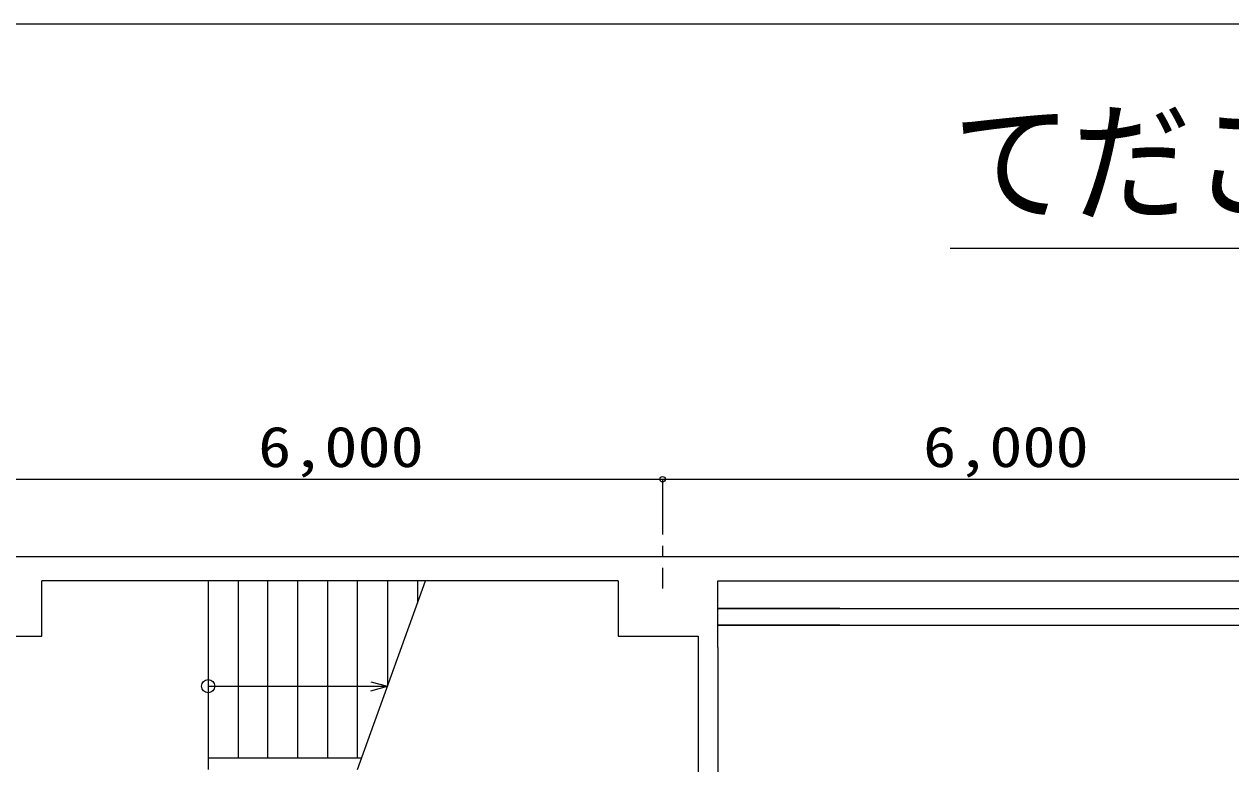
# Model space of a CAD drawing. Units: millimetres, scale not verified. Extents: x -27622 to 28378, y -25776 to 13441.
# Drawn here: x -2190 to 8711, y 6762 to 13441 of the extents above; entities that cross this region are included whole.
import ezdxf
from ezdxf.enums import TextEntityAlignment as Align

# ---------------------------------------------------------------- set-up
doc = ezdxf.new("R2010")
doc.units = ezdxf.units.MM
doc.header["$LTSCALE"] = 100
doc.linetypes.add('CHAIN1', pattern=[8, 5, -1, 1, -1])
for name, color, linetype, lineweight in [('0-0', 7, 'Continuous', 18), ('0-1', 4, 'Continuous', 18), ('F-F', 7, 'Continuous', 18)]:
    doc.layers.add(name, color=color, linetype=linetype, lineweight=lineweight)
doc.styles.add('HG創英角ｺﾞｼｯｸUB', font='')
doc.styles.add('ＭＳ ゴシック', font='')
doc.styles.get('HG創英角ｺﾞｼｯｸUB').set_extended_font_data('HG創英角ｺﾞｼｯｸUB')
doc.styles.get('ＭＳ ゴシック').set_extended_font_data('MS Gothic')

msp = doc.modelspace()

# ---------------------------------------------------------------- linework, layer by layer
at = {"layer": '0-0'}
for p, q in [((-20872, 8634.2), (28378.3, 8634.2)), ((-2029.6, 7913.4), (-2029.6, 8414)), ((3176.6, 8414), (-2029.6, 8414)), ((-527.7, 8414), (-527.7, 6712)), ((-257.4, 8414), (-257.4, 6812.1)), ((11.4, 6812.1), (11.4, 8414)), ((281.7, 6812.1), (281.7, 8414)), ((552.1, 6812.1), (552.1, 8414)), ((822.4, 6812.1), (822.4, 8414)), ((822.4, 6712), (1435.1, 8414)), ((1092.7, 8414), (1092.7, 7462.9)), ((1363, 8414), (1363, 8213.7)), ((3176.6, 8414), (3176.6, 7913.4)), ((4077.7, 7813.3), (4077.7, 8414)), ((4077.7, 8414), (9204.7, 8414)), ((5179, 8163.7), (4077.7, 8163.7)), ((4077.7, 8163.7), (9204.7, 8163.7)), ((5179, 8013.5), (4077.7, 8013.5)), ((4077.7, 8013.5), (9204.7, 8013.5)), ((-2550.2, 7913.4), (-2029.6, 7913.4)), ((3176.6, 7913.4), (3897.5, 7913.4)), ((-527.7, 7462.9), (1092.7, 7462.9)), ((942.5, 7503.1), (1092.7, 7462.9)), ((942.5, 7422.6), (1092.7, 7462.9)), ((858.4, 6812.1), (-527.7, 6812.1))]:
    msp.add_line(p, q, dxfattribs=at)
for points in [[(3897.5, 7913.4), (3897.5, 6436.6), (4077.7, 6436.6)], [(4077.7, 7813.3), (4077.7, 6616.9), (5359.2, 6616.8)]]:
    msp.add_lwpolyline(points, dxfattribs=at)
msp.add_circle((-527.7, 7462.9), 59.8, dxfattribs=at)
at = {"layer": '0-1'}
msp.add_line((3577.1, 9331.6), (9584.2, 9331.6), dxfattribs=at)
at = {"layer": '0-1', "linetype": 'CHAIN1'}
msp.add_line((3577.1, 9331.6), (3577.1, 8344.4), dxfattribs=at)
at = {"layer": '0-1'}
msp.add_lwpolyline([(-14444.3, 9331.6), (-8437.2, 9331.6), (-2430, 9331.6), (3577.1, 9331.6)], dxfattribs=at)
msp.add_circle((3577.1, 9331.6), 25, dxfattribs=at)
at = {"layer": 'F-F'}
msp.add_line((6175.4, 11417), (28074.6, 11417), dxfattribs=at)
msp.add_lwpolyline([(28378.3, 13440.6), (-27621.7, 13440.6), (-27621.7, -25759.4)], dxfattribs=at)

# ---------------------------------------------------------------- texts
at = {"layer": '0-1', "style": 'ＭＳ ゴシック', "width": 1.2}
for p in [(-76.5, 9331.6), (5930.7, 9331.6)]:
    msp.add_text('6,000', height=366.6, dxfattribs=at).set_placement(p, align=Align.BOTTOM_LEFT)
at = {"layer": 'F-F', "style": 'HG創英角ｺﾞｼｯｸUB', "width": 0.9}
msp.add_text('てだこホール 小ホール', height=879.8, dxfattribs=at).set_placement((6194.2, 11492.9), align=Align.BOTTOM_LEFT)

doc.saveas('drawing.dxf')
